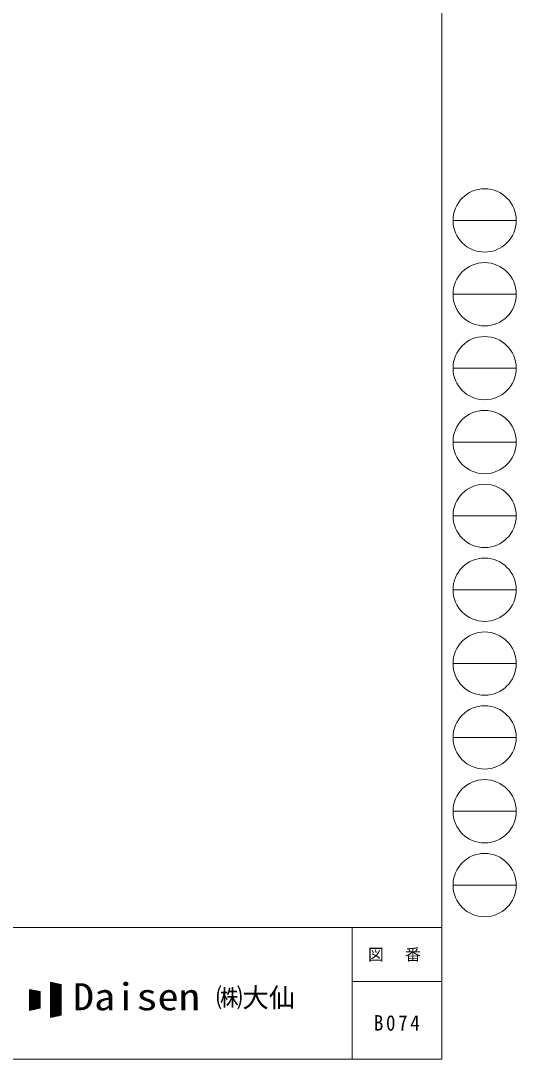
# Model space of a CAD drawing. Units: millimetres on the paper, enlarged 50 times. Extents: x -14053 to 14053, y -9700 to 9700.
# Drawn here: x 9352 to 14053, y -9700 to 143 of the extents above; entities that cross this region are included whole.
import ezdxf
from ezdxf.enums import TextEntityAlignment as Align

# ---------------------------------------------------------------- set-up
doc = ezdxf.new("R2010")
doc.units = ezdxf.units.MM
doc.header["$LTSCALE"] = 50
doc.layers.add('F-0_ﾚｲﾔ240', color=7, linetype='Continuous', lineweight=9)
doc.styles.add('ＭＳ ゴシック', font='')
doc.styles.get('ＭＳ ゴシック').set_extended_font_data('MS Gothic')

msp = doc.modelspace()

# ---------------------------------------------------------------- linework, layer by layer
at = {"layer": 'F-0_ﾚｲﾔ240', "color": 5, "lineweight": 5}
for p, q in [((13346.57, 9700), (13346.57, -9700)), ((-14053.43, -8450), (13346.57, -8450)), ((12496.57, -8450), (12496.57, -9700)), ((12496.57, -8962.5), (13346.57, -8962.5)), ((-14053.43, -9700), (13346.57, -9700))]:
    msp.add_line(p, q, dxfattribs=at)
at = {"layer": 'F-0_ﾚｲﾔ240', "color": 4}
for p, q in [((13453.43, -1750), (14053.43, -1750)), ((13453.43, -2450), (14053.43, -2450)), ((13453.43, -3150), (14053.43, -3150)), ((13453.43, -3850), (14053.43, -3850)), ((13453.43, -4550), (14053.43, -4550)), ((13453.43, -5250), (14053.43, -5250)), ((13453.43, -5950), (14053.43, -5950)), ((13453.43, -6650), (14053.43, -6650)), ((13453.43, -7350), (14053.43, -7350)), ((13453.43, -8050), (14053.43, -8050))]:
    msp.add_line(p, q, dxfattribs=at)
at = {"layer": 'F-0_ﾚｲﾔ240'}
for p, q in [((9435.24, -9037.67), (9535.24, -9058.5)), ((9435.24, -9037.67), (9435.24, -9237.67)), ((9435.24, -9042.37), (9457.83, -9042.37)), ((9435.24, -9047.37), (9481.83, -9047.37)), ((9435.24, -9052.37), (9505.83, -9052.37)), ((9438.21, -9237.05), (9438.21, -9038.28)), ((9443.21, -9236.01), (9443.21, -9039.33)), ((9448.21, -9234.97), (9448.21, -9040.37)), ((9453.21, -9233.93), (9453.21, -9041.41)), ((9458.21, -9232.88), (9458.21, -9042.45)), ((9463.21, -9231.84), (9463.21, -9043.49)), ((9468.21, -9230.8), (9468.21, -9044.53)), ((9473.21, -9229.76), (9473.21, -9045.58)), ((9478.21, -9228.72), (9478.21, -9046.62)), ((9483.21, -9227.68), (9483.21, -9047.66)), ((9488.21, -9226.63), (9488.21, -9048.7)), ((9493.21, -9225.59), (9493.21, -9049.74)), ((9498.21, -9224.55), (9498.21, -9050.78)), ((9503.21, -9223.51), (9503.21, -9051.83)), ((9508.21, -9222.47), (9508.21, -9052.87)), ((9513.21, -9221.43), (9513.21, -9053.91)), ((9518.21, -9220.38), (9518.21, -9054.95)), ((9635.24, -8971), (9735.24, -8991.83)), ((9635.24, -8971), (9635.24, -9304.33)), ((9635.24, -8972.37), (9641.83, -8972.37)), ((9635.24, -8977.37), (9665.83, -8977.37)), ((9635.24, -8982.37), (9689.83, -8982.37)), ((9635.24, -8987.37), (9713.83, -8987.37)), ((9635.24, -8992.37), (9735.24, -8992.37)), ((9635.24, -8997.37), (9735.24, -8997.37)), ((9635.24, -9002.37), (9735.24, -9002.37)), ((9635.24, -9007.37), (9735.24, -9007.37)), ((9635.24, -9012.37), (9735.24, -9012.37)), ((9635.24, -9017.37), (9735.24, -9017.37)), ((9635.24, -9022.37), (9735.24, -9022.37)), ((9635.24, -9027.37), (9735.24, -9027.37)), ((9635.24, -9032.37), (9735.24, -9032.37)), ((9635.24, -9037.37), (9735.24, -9037.37)), ((9635.24, -9042.37), (9735.24, -9042.37)), ((9635.24, -9047.37), (9735.24, -9047.37)), ((9635.24, -9052.37), (9735.24, -9052.37)), ((9638.21, -9303.72), (9638.21, -8971.62)), ((9643.21, -9302.68), (9643.21, -8972.66)), ((9648.21, -9301.63), (9648.21, -8973.7)), ((9653.21, -9300.59), (9653.21, -8974.74)), ((9658.21, -9299.55), (9658.21, -8975.78)), ((9663.21, -9298.51), (9663.21, -8976.83)), ((9668.21, -9297.47), (9668.21, -8977.87)), ((9673.21, -9296.43), (9673.21, -8978.91)), ((9678.21, -9295.38), (9678.21, -8979.95)), ((9683.21, -9294.34), (9683.21, -8980.99)), ((9688.21, -9293.3), (9688.21, -8982.03)), ((9693.21, -9292.26), (9693.21, -8983.08)), ((9698.21, -9291.22), (9698.21, -8984.12)), ((9703.21, -9290.18), (9703.21, -8985.16)), ((9708.21, -9289.13), (9708.21, -8986.2)), ((9713.21, -9288.09), (9713.21, -8987.24)), ((9718.21, -9287.05), (9718.21, -8988.28)), ((9723.21, -9286.01), (9723.21, -8989.33)), ((9728.21, -9284.97), (9728.21, -8990.37)), ((9733.21, -9283.93), (9733.21, -8991.41)), ((9735.24, -8991.83), (9735.24, -9283.5)), ((9435.24, -9057.37), (9529.83, -9057.37)), ((9435.24, -9062.37), (9535.24, -9062.37)), ((9435.24, -9067.37), (9535.24, -9067.37)), ((9435.24, -9072.37), (9535.24, -9072.37)), ((9435.24, -9077.37), (9535.24, -9077.37)), ((9435.24, -9082.37), (9535.24, -9082.37)), ((9435.24, -9087.37), (9535.24, -9087.37)), ((9435.24, -9092.37), (9535.24, -9092.37)), ((9435.24, -9097.37), (9535.24, -9097.37)), ((9435.24, -9102.37), (9535.24, -9102.37)), ((9435.24, -9107.37), (9535.24, -9107.37)), ((9435.24, -9112.37), (9535.24, -9112.37)), ((9435.24, -9117.37), (9535.24, -9117.37)), ((9435.24, -9122.37), (9535.24, -9122.37)), ((9435.24, -9127.37), (9535.24, -9127.37)), ((9435.24, -9132.37), (9535.24, -9132.37)), ((9435.24, -9137.37), (9535.24, -9137.37)), ((9435.24, -9142.37), (9535.24, -9142.37)), ((9435.24, -9147.37), (9535.24, -9147.37)), ((9435.24, -9152.37), (9535.24, -9152.37)), ((9523.21, -9219.34), (9523.21, -9055.99)), ((9528.21, -9218.3), (9528.21, -9057.03)), ((9533.21, -9217.26), (9533.21, -9058.08)), ((9535.24, -9058.5), (9535.24, -9216.83)), ((9635.24, -9057.37), (9735.24, -9057.37)), ((9635.24, -9062.37), (9735.24, -9062.37)), ((9635.24, -9067.37), (9735.24, -9067.37)), ((9635.24, -9072.37), (9735.24, -9072.37)), ((9635.24, -9077.37), (9735.24, -9077.37)), ((9635.24, -9082.37), (9735.24, -9082.37)), ((9635.24, -9087.37), (9735.24, -9087.37)), ((9635.24, -9092.37), (9735.24, -9092.37)), ((9635.24, -9097.37), (9735.24, -9097.37)), ((9635.24, -9102.37), (9735.24, -9102.37)), ((9635.24, -9107.37), (9735.24, -9107.37)), ((9635.24, -9112.37), (9735.24, -9112.37)), ((9635.24, -9117.37), (9735.24, -9117.37)), ((9635.24, -9122.37), (9735.24, -9122.37)), ((9635.24, -9127.37), (9735.24, -9127.37)), ((9635.24, -9132.37), (9735.24, -9132.37)), ((9635.24, -9137.37), (9735.24, -9137.37)), ((9635.24, -9142.37), (9735.24, -9142.37)), ((9635.24, -9147.37), (9735.24, -9147.37)), ((9635.24, -9152.37), (9735.24, -9152.37)), ((9435.24, -9157.37), (9535.24, -9157.37)), ((9435.24, -9162.37), (9535.24, -9162.37)), ((9435.24, -9167.37), (9535.24, -9167.37)), ((9435.24, -9172.37), (9535.24, -9172.37)), ((9435.24, -9177.37), (9535.24, -9177.37)), ((9435.24, -9182.37), (9535.24, -9182.37)), ((9435.24, -9187.37), (9535.24, -9187.37)), ((9435.24, -9192.37), (9535.24, -9192.37)), ((9435.24, -9197.37), (9535.24, -9197.37)), ((9435.24, -9202.37), (9535.24, -9202.37)), ((9435.24, -9207.37), (9535.24, -9207.37)), ((9435.24, -9212.37), (9535.24, -9212.37)), ((9435.24, -9237.67), (9535.24, -9216.83)), ((9435.24, -9217.37), (9532.66, -9217.37)), ((9435.24, -9222.37), (9508.66, -9222.37)), ((9435.24, -9227.37), (9484.66, -9227.37)), ((9435.24, -9232.37), (9460.66, -9232.37)), ((9435.24, -9237.37), (9436.66, -9237.37)), ((9635.24, -9157.37), (9735.24, -9157.37)), ((9635.24, -9162.37), (9735.24, -9162.37)), ((9635.24, -9167.37), (9735.24, -9167.37)), ((9635.24, -9172.37), (9735.24, -9172.37)), ((9635.24, -9177.37), (9735.24, -9177.37)), ((9635.24, -9182.37), (9735.24, -9182.37)), ((9635.24, -9187.37), (9735.24, -9187.37)), ((9635.24, -9192.37), (9735.24, -9192.37)), ((9635.24, -9197.37), (9735.24, -9197.37)), ((9635.24, -9202.37), (9735.24, -9202.37)), ((9635.24, -9207.37), (9735.24, -9207.37)), ((9635.24, -9212.37), (9735.24, -9212.37)), ((9635.24, -9217.37), (9735.24, -9217.37)), ((9635.24, -9222.37), (9735.24, -9222.37)), ((9635.24, -9227.37), (9735.24, -9227.37)), ((9635.24, -9232.37), (9735.24, -9232.37)), ((9635.24, -9237.37), (9735.24, -9237.37)), ((9635.24, -9242.37), (9735.24, -9242.37)), ((9635.24, -9247.37), (9735.24, -9247.37)), ((9635.24, -9252.37), (9735.24, -9252.37)), ((9635.24, -9257.37), (9735.24, -9257.37)), ((9635.24, -9262.37), (9735.24, -9262.37)), ((9635.24, -9267.37), (9735.24, -9267.37)), ((9635.24, -9272.37), (9735.24, -9272.37)), ((9635.24, -9277.37), (9735.24, -9277.37)), ((9635.24, -9282.37), (9735.24, -9282.37)), ((9735.24, -9283.5), (9635.24, -9304.33)), ((9635.24, -9287.37), (9716.66, -9287.37)), ((9635.24, -9292.37), (9692.66, -9292.37)), ((9635.24, -9297.37), (9668.66, -9297.37)), ((9635.24, -9302.37), (9644.66, -9302.37))]:
    msp.add_line(p, q, dxfattribs=at)
at = {"layer": 'F-0_ﾚｲﾔ240', "color": 4}
for centre in [(13753.42, -1750), (13753.42, -2450), (13753.42, -3150), (13753.42, -3850), (13753.42, -4550), (13753.42, -5250), (13753.42, -5950), (13753.42, -6650), (13753.42, -7350), (13753.42, -8050)]:
    msp.add_circle(centre, 300, dxfattribs=at)

# ---------------------------------------------------------------- texts
at = {"layer": 'F-0_ﾚｲﾔ240', "style": 'ＭＳ ゴシック', "width": 1.15}
msp.add_text('Daisen', height=256.6, dxfattribs=at).set_placement((9846.68, -9312.67), align=Align.BOTTOM_LEFT)
at = {"layer": 'F-0_ﾚｲﾔ240', "style": 'ＭＳ ゴシック'}
msp.add_text('㈱大仙\u3000', height=183.3, dxfattribs=at).set_placement((11205.68, -9262.67), align=Align.BOTTOM_LEFT)
at = {"layer": 'F-0_ﾚｲﾔ240', "attachment_point": 7, "style": 'ＭＳ ゴシック'}
for s, insert, char_height in [('\\T1.17;図\u3000番', (12646.56, -8775), 110), ('\\T1.28;\\W0.9;B074', (12702.82, -9431.25), 146.6)]:
    msp.add_mtext(s, dxfattribs=dict(at, insert=insert, char_height=char_height))

doc.saveas('drawing.dxf')
